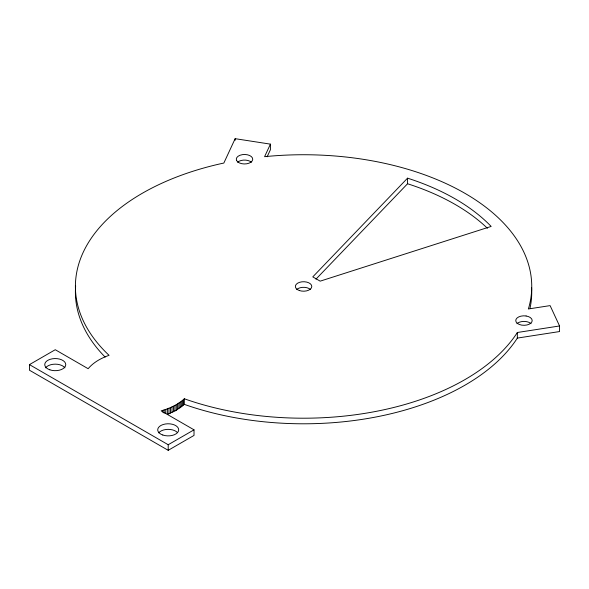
<?xml version="1.0" encoding="UTF-8"?>
<svg xmlns="http://www.w3.org/2000/svg" width="589" height="589" viewBox="0 0 589 589"><rect width="100%" height="100%" fill="white"/><g stroke="black" fill="none" stroke-linecap="round" stroke-linejoin="round"><path stroke-width="0.88" d="M267.141 156.784L270.417 149.724L270.417 144.136L235.151 138.68L223.842 163.057L221.803 163.484A228.171 131.737 0 0 0 107.986 354.313L109.075 355.314C101.234 358.112 93.563 362.235 88.136 368.699L55.263 349.719L29.45 364.62L29.45 370.209L168.204 450.32L194.017 435.418L194.017 429.83L161.143 410.85C169.573 408.494 177.863 404.798 184.32 398.76L186.05 399.386A228.171 131.737 0 0 0 516.59 333.676L517.333 332.498L559.55 325.967L559.55 331.555L517.333 338.093L516.59 339.264A228.171 131.737 0 0 1 186.05 404.974L184.32 404.349L176.273 410.268L167.372 414.428L167.372 408.832M270.417 144.136L264.586 156.689L267.877 156.357A228.171 131.737 0 0 1 528.937 307.075L528.355 308.975L550.104 305.61L559.55 325.967M407.551 178.165L312.781 276.882L320.18 281.152L491.16 226.434A214.484 123.83 0 0 0 407.551 178.165L407.551 183.753L315.962 279.157M29.45 364.62L168.204 444.732L194.017 429.83M517.333 332.498L517.333 338.093M235.151 138.68L235.151 140.278M184.32 398.76L184.32 404.349M183.473 399.541L183.473 405.129M182.406 400.454L182.406 406.042M181.287 401.345L181.287 406.933M180.109 402.213L180.109 407.809M178.879 403.06L178.879 408.648M177.598 403.885L177.598 409.473M176.273 404.672L176.273 410.268M174.896 405.446L174.896 411.034M173.475 406.182L173.475 411.77M172.01 406.889L172.01 412.477M170.508 407.573L170.508 413.161M168.962 408.221L168.962 413.809M168.204 444.732L168.204 450.32M165.752 409.421L165.752 413.412M164.095 409.973L164.095 413.169M162.409 410.489L162.409 412.086M531.602 287.461A228.171 131.737 0 0 1 530.041 308.113M105.122 357.067A228.171 131.737 0 0 1 75.642 285.93M296.679 289.471A8.217 4.741 0 0 1 310.462 289.471M516.928 323.707A8.217 4.741 0 0 1 525.815 321.535L526.095 321.572A8.217 4.741 0 0 1 531.013 323.707M237.625 162.225A8.217 4.741 0 0 1 251.407 162.225M158.691 432.856A10.499 6.059 0 0 1 168.02 429.359A10.499 6.059 0 0 1 177.554 432.665M45.603 367.845A10.499 6.059 0 0 1 55.263 364.149A10.499 6.059 0 0 1 64.93 367.845M407.551 183.753A214.484 123.83 0 0 1 487.42 228.282M526.095 315.984L525.815 315.94A8.217 4.741 0 0 0 516.038 319.334A8.217 4.741 0 0 0 521.567 325.099L521.847 325.143A8.217 4.741 0 0 0 531.904 321.793A8.217 4.741 0 0 0 526.095 315.984M236.66 160.606L236.579 160.451A8.217 4.741 0 0 1 242.388 154.642A8.217 4.741 0 0 1 252.453 157.992L252.519 158.154A8.217 4.741 0 0 1 246.644 163.801A8.217 4.741 0 0 1 236.66 160.606M162.8 435.021A10.499 6.059 0 0 0 178.703 429.933A10.499 6.059 0 0 0 163.116 424.529A10.499 6.059 0 0 0 162.8 435.021M49.859 369.818A10.499 6.059 0 0 0 65.762 364.724A10.499 6.059 0 0 0 50.175 359.319A10.499 6.059 0 0 0 49.859 369.818M299.337 290.532A8.217 4.741 0 0 0 311.787 286.548A8.217 4.741 0 0 0 299.587 282.322A8.217 4.741 0 0 0 299.337 290.532"/></g></svg>
